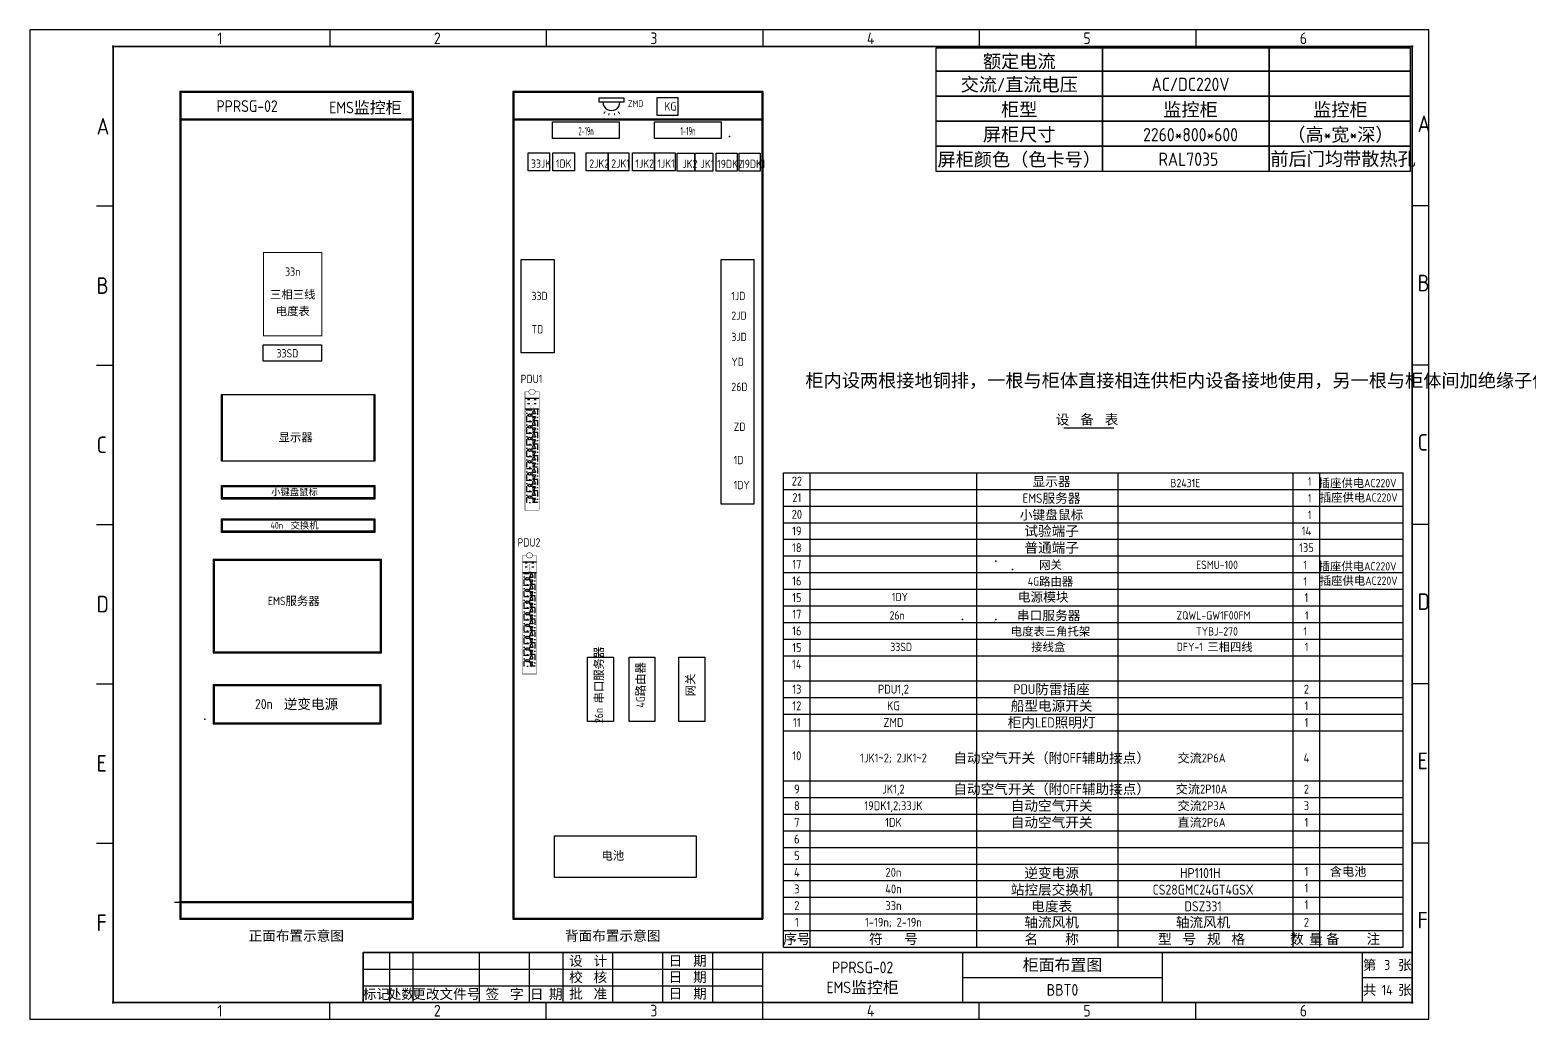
# Model space of a CAD drawing. Extents: x 0 to 4798, y 0 to 657.
# Drawn here: x 960 to 1410.1, y 360 to 657 of the extents above; entities that cross this region are included whole.
import ezdxf
from ezdxf.enums import TextEntityAlignment as Align

# ---------------------------------------------------------------- set-up
doc = ezdxf.new("R2010")
doc.units = 0
doc.header["$MEASUREMENT"] = 0
doc.linetypes.add('DASHDOT2', pattern=[3, 1.5, -0.75, 0, -0.75])
doc.linetypes.add('DASHED2', pattern=[2.25, 1.5, -0.75])
for name, color, linetype in [('FRAME', 7, 'Continuous'), ('YJCLB', 7, 'Continuous'), ('表格', 7, 'Continuous')]:
    doc.layers.add(name, color=color, linetype=linetype)
doc.styles.add('textstyle3', font='')
doc.styles.add('textstyle5', font='', dxfattribs={"width": 0.692596})
doc.styles.add('textstyle6', font='', dxfattribs={"width": 0.739494})
doc.styles.get('textstyle3').set_extended_font_data('gbenor')
doc.styles.get('textstyle5').set_extended_font_data('gbenor')
doc.styles.get('textstyle6').set_extended_font_data('gbenor')

# ---------------------------------------------------------------- blocks, each defined once
blk = doc.blocks.new('A$C6F6E1E16')
for p, q in [((17.5, 0), (17.5, 5.4)), ((17.51, 5.4), (23.63, 5.4)), ((23.63, 5.4), (23.63, 0)), ((23.63, 0), (17.51, 0))]:
    blk.add_line(p, q)
blk.add_lwpolyline([(0, 5.26), (7.5, 5.26), (7.5, 4.02), (0, 4.02)], close=True)
at = {"const_width": 0.3}
for points in [[(1.87, 1.19), (1.43, 0.53)], [(3.06, 0.7), (2.92, 0.04)], [(4.56, 0.72), (4.73, 0.04)], [(5.68, 1.22), (6.22, 0.44)]]:
    blk.add_lwpolyline(points, dxfattribs=at)
blk.add_arc((3.72, 4.01), 2.54, 179.6845, 0.3155)
at = {"style": 'textstyle3'}
for s, height, p in [('ZMD', 2, (8.67, 2.56)), ('KG', 2.5, (19.67, 1.47))]:
    blk.add_text(s, height=height, dxfattribs=at).set_placement(p)

msp = doc.modelspace()

# ---------------------------------------------------------------- linework, layer by layer
for p, q in [((1380, 657), (960, 657)), ((960, 657), (960, 360)), ((1050, 657), (1050, 652)), ((1115, 657), (1115, 652)), ((1180, 657), (1180, 652)), ((1245, 657), (1245, 652)), ((1310, 657), (1310, 652)), ((1380, 360), (1380, 657)), ((1005, 638.52), (1005, 389.97)), ((1075, 638.52), (1005, 638.52)), ((1005, 638.52), (1005, 389.97)), ((1005, 638.52), (1005, 389.97)), ((1075, 638.42), (1005, 638.42)), ((1075, 638.32), (1005, 638.32)), ((1075, 638.22), (1005, 638.22)), ((1005.1, 638.52), (1005.1, 389.97)), ((1005.1, 638.52), (1005.1, 389.97)), ((1005.1, 638.52), (1005.1, 389.97)), ((1005.2, 638.52), (1005.2, 389.97)), ((1005.2, 638.52), (1005.2, 389.97)), ((1005.2, 638.52), (1005.2, 389.97)), ((1005.3, 638.52), (1005.3, 389.97)), ((1005.3, 638.52), (1005.3, 389.97)), ((1005.3, 638.52), (1005.3, 389.97)), ((1074.7, 638.52), (1074.7, 389.97)), ((1074.8, 638.52), (1074.8, 389.97)), ((1074.9, 638.52), (1074.9, 389.97)), ((1075, 638.52), (1075, 389.97)), ((1105, 638.52), (1105, 389.97)), ((1180, 638.52), (1105, 638.52)), ((1180, 638.42), (1105, 638.42)), ((1180, 638.32), (1105, 638.32)), ((1180, 638.22), (1105, 638.22)), ((1105.1, 638.52), (1105.1, 389.97)), ((1105.2, 638.52), (1105.2, 389.97)), ((1105.3, 638.52), (1105.3, 389.97)), ((1179.7, 638.52), (1179.7, 389.97)), ((1179.8, 638.52), (1179.8, 389.97)), ((1179.9, 638.52), (1179.9, 389.97)), ((1180, 638.52), (1180, 389.97)), ((1005.17, 630.27), (1075, 630.27)), ((1005.17, 630.17), (1075, 630.17)), ((1105.17, 630.27), (1180, 630.27)), ((1105.17, 630.17), (1180, 630.17)), ((1005.17, 630.07), (1075, 630.07)), ((1005.17, 629.97), (1075, 629.97)), ((1105.17, 630.07), (1180, 630.07)), ((1105.17, 629.97), (1180, 629.97)), ((1109.53, 620.07), (1116.13, 620.07)), ((1109.53, 614.67), (1109.53, 620.07)), ((1116.13, 614.67), (1116.13, 620.07)), ((1117.03, 620.07), (1123.63, 620.07)), ((1117.03, 614.67), (1117.03, 620.07)), ((1123.63, 614.67), (1123.63, 620.07)), ((1127.03, 620.07), (1134.59, 620.07)), ((1127.03, 614.67), (1127.03, 620.07)), ((1133.63, 620.07), (1133.63, 614.67)), ((1133.63, 614.67), (1133.63, 620.07)), ((1134.58, 620.07), (1139.83, 620.07)), ((1139.83, 620.07), (1139.83, 614.67)), ((1140.88, 620.07), (1148.44, 620.07)), ((1140.88, 614.67), (1140.88, 620.07)), ((1147.48, 614.67), (1147.48, 620.07)), ((1147.49, 620.07), (1147.49, 614.67)), ((1148.44, 620.07), (1153.69, 620.07)), ((1153.69, 620.07), (1153.69, 614.67)), ((1154.28, 619.98), (1159.53, 619.98)), ((1154.28, 614.58), (1154.28, 619.98)), ((1159.53, 619.98), (1159.53, 614.58)), ((1159.74, 619.98), (1164.99, 619.98)), ((1159.74, 614.58), (1159.74, 619.98)), ((1164.99, 619.98), (1164.99, 614.58)), ((1116.13, 614.67), (1109.53, 614.67)), ((1123.63, 614.67), (1117.03, 614.67)), ((1134.59, 614.67), (1127.03, 614.67)), ((1139.83, 614.67), (1134.58, 614.67)), ((1148.44, 614.67), (1140.88, 614.67)), ((1153.69, 614.67), (1148.44, 614.67)), ((1159.53, 614.58), (1154.28, 614.58)), ((1164.99, 614.58), (1159.74, 614.58)), ((980, 604.17), (985, 604.17)), ((1380, 604.17), (1375, 604.17)), ((980, 556.33), (985, 556.33)), ((1380, 556.33), (1375, 556.33)), ((1112.85, 546.33), (1108.62, 546.33)), ((1110.05, 545.98), (1109.4, 545.98)), ((1110.05, 544.78), (1109.4, 544.78)), ((1111.99, 545.98), (1111.42, 545.98)), ((1111.99, 544.78), (1111.42, 544.78)), ((1112.85, 543.12), (1108.62, 543.12)), ((1270.37, 537.53), (1285.37, 537.53)), ((980, 508.5), (985, 508.5)), ((1380, 508.5), (1375, 508.5)), ((1015, 498.05), (1065.5, 498.05)), ((1015, 498.05), (1015, 470)), ((1015, 497.95), (1065.5, 497.95)), ((1015, 497.85), (1065.5, 497.85)), ((1015, 497.75), (1065.5, 497.75)), ((1015.1, 498.05), (1015.1, 470)), ((1015.2, 498.05), (1015.2, 470)), ((1015.3, 498.05), (1015.3, 470)), ((1065.2, 470), (1065.2, 498.05)), ((1065.3, 470), (1065.3, 498.05)), ((1065.4, 470), (1065.4, 498.05)), ((1065.5, 470), (1065.5, 498.05)), ((1112.08, 497.21), (1107.85, 497.21)), ((1109.28, 496.85), (1108.63, 496.85)), ((1109.28, 495.66), (1108.63, 495.66)), ((1111.23, 496.85), (1110.65, 496.85)), ((1111.23, 495.66), (1110.65, 495.66)), ((1112.08, 494), (1107.85, 494)), ((1015, 475.58), (1015, 470)), ((1015.1, 475.58), (1015.1, 470)), ((1015.2, 475.58), (1015.2, 470)), ((1015.3, 475.58), (1015.3, 470)), ((1065.2, 470), (1065.2, 475.58)), ((1065.3, 470), (1065.3, 475.58)), ((1065.4, 470), (1065.4, 475.58)), ((1065.5, 470), (1065.5, 475.58)), ((1015, 470.3), (1065.5, 470.3)), ((1015, 470.2), (1065.5, 470.2)), ((1015, 470.1), (1065.5, 470.1)), ((1015, 470), (1065.5, 470)), ((1375, 385), (1375, 472.5)), ((980, 460.67), (985, 460.67)), ((1014.97, 460.49), (1065.47, 460.49)), ((1014.97, 460.49), (1014.97, 448.68)), ((1014.97, 460.39), (1065.47, 460.39)), ((1014.97, 460.29), (1065.47, 460.29)), ((1014.97, 460.19), (1065.47, 460.19)), ((1015.07, 460.49), (1015.07, 448.68)), ((1015.17, 460.49), (1015.17, 448.68)), ((1015.27, 460.49), (1015.27, 448.68)), ((1065.17, 448.68), (1065.17, 460.49)), ((1065.27, 448.68), (1065.27, 460.49)), ((1065.37, 448.68), (1065.37, 460.49)), ((1065.47, 448.68), (1065.47, 460.49)), ((1375, 427.5), (1375, 462.5)), ((1380, 460.67), (1375, 460.67)), ((1014.97, 448.98), (1065.47, 448.98)), ((1014.97, 448.88), (1065.47, 448.88)), ((1014.97, 448.78), (1065.47, 448.78)), ((1014.97, 448.68), (1065.47, 448.68)), ((980, 412.83), (985, 412.83)), ((1380, 412.83), (1375, 412.83)), ((1005, 395), (1003.39, 395)), ((1005, 395.27), (1075, 395.27)), ((1005, 395.17), (1075, 395.17)), ((1005, 395.07), (1075, 395.07)), ((1005, 394.97), (1075, 394.97)), ((1005, 390.27), (1075, 390.27)), ((1005, 390.17), (1075, 390.17)), ((1005, 390.07), (1075, 390.07)), ((1005, 389.97), (1075, 389.97)), ((1105, 390.27), (1180, 390.27)), ((1105, 390.17), (1180, 390.17)), ((1105, 390.07), (1180, 390.07)), ((1105, 389.97), (1180, 389.97)), ((1050, 360), (1050, 365)), ((1115, 360), (1115, 365)), ((1180, 360), (1180, 365)), ((1245, 360), (1245, 365)), ((1310, 360), (1310, 365)), ((960, 360), (1380, 360))]:
    msp.add_line(p, q)
for points, const_width in [([(1375.35, 652), (984.65, 652)], 0.5), ([(985, 652.35), (985, 364.65)], 0.5), ([(1375, 364.65), (1375, 652.35)], 0.5), ([(1109.76, 548.35), (1108.62, 548.35), (1108.62, 512.72), (1112.85, 512.72)], 0.117), ([(1111.42, 545.98), (1110.05, 545.19)], 0.0455), ([(1111.42, 544.78), (1110.05, 544)], 0.0455), ([(1112.85, 512.72), (1112.85, 548.35), (1111.71, 548.35)], 0.117), ([(1111.28, 543.93), (1111.28, 543.59), (1110.37, 543.59), (1110.37, 543.93)], 0.0455), ([(1108.99, 499.23), (1107.85, 499.23), (1107.85, 463.6), (1112.08, 463.6)], 0.117), ([(1110.65, 496.85), (1109.28, 496.07)], 0.0455), ([(1110.65, 495.66), (1109.28, 494.87)], 0.0455), ([(1112.08, 463.6), (1112.08, 499.23), (1110.95, 499.23)], 0.117), ([(1110.51, 494.81), (1110.51, 494.47), (1109.6, 494.47), (1109.6, 494.81)], 0.0455), ([(984.65, 365), (1375.35, 365)], 0.5)]:
    msp.add_lwpolyline(points, dxfattribs=dict(const_width=const_width))
for points in [[(1232.02, 651.53), (1232.02, 644.63), (1282.02, 644.63), (1282.02, 651.53)], [(1282.02, 651.53), (1282.02, 644.63), (1332.02, 644.63), (1332.02, 651.53)], [(1332.02, 651.53), (1332.02, 644.63), (1374.52, 644.63), (1374.52, 651.53)], [(1232.02, 644.63), (1232.02, 637.13), (1282.02, 637.13), (1282.02, 644.63)], [(1282.02, 644.63), (1282.02, 637.13), (1332.02, 637.13), (1332.02, 644.63)], [(1332.02, 644.63), (1332.02, 637.13), (1374.52, 637.13), (1374.52, 644.63)], [(1232.02, 637.13), (1232.02, 629.63), (1282.02, 629.63), (1282.02, 637.13)], [(1282.02, 637.13), (1282.02, 629.63), (1332.02, 629.63), (1332.02, 637.13)], [(1332.02, 637.13), (1332.02, 629.63), (1374.52, 629.63), (1374.52, 637.13)], [(1116.91, 629.44), (1136.91, 629.44), (1136.91, 624.44), (1116.91, 624.44)], [(1147.52, 629.44), (1167.52, 629.44), (1167.52, 624.44), (1147.52, 624.44)], [(1232.02, 629.63), (1232.02, 622.13), (1282.02, 622.13), (1282.02, 629.63)], [(1282.02, 629.63), (1282.02, 622.13), (1332.02, 622.13), (1332.02, 629.63)], [(1332.02, 629.63), (1332.02, 622.13), (1374.52, 622.13), (1374.52, 629.63)], [(1232.02, 622.13), (1232.02, 614.63), (1282.02, 614.63), (1282.02, 622.13)], [(1282.02, 622.13), (1282.02, 614.63), (1332.02, 614.63), (1332.02, 622.13)], [(1332.02, 622.13), (1332.02, 614.63), (1374.52, 614.63), (1374.52, 622.13)], [(1165.99, 619.98), (1172.32, 619.98), (1172.32, 614.57), (1165.99, 614.57)], [(1172.9, 619.98), (1179.23, 619.98), (1179.23, 614.57), (1172.9, 614.57)], [(1107.5, 588.1), (1117.37, 588.1), (1117.37, 560), (1107.5, 560)], [(1167.5, 588.1), (1177.37, 588.1), (1177.37, 514.61), (1167.5, 514.61)], [(1017.55, 547.5), (1063.52, 547.5), (1063.52, 527.5), (1017.55, 527.5)], [(1017.68, 547.5), (1063.36, 547.5), (1063.36, 527.5), (1017.68, 527.5)], [(1017.83, 547.5), (1063.25, 547.5), (1063.25, 527.5), (1017.83, 527.5)], [(1017.55, 520.2), (1063.52, 520.2), (1063.52, 516.14), (1017.55, 516.14)], [(1017.68, 520.06), (1063.36, 520.06), (1063.36, 516.3), (1017.68, 516.3)], [(1017.83, 519.9), (1063.25, 519.9), (1063.25, 516.47), (1017.83, 516.47)], [(1017.55, 510.2), (1063.52, 510.2), (1063.52, 506.14), (1017.55, 506.14)], [(1017.68, 510.06), (1063.36, 510.06), (1063.36, 506.3), (1017.68, 506.3)], [(1017.83, 509.9), (1063.25, 509.9), (1063.25, 506.47), (1017.83, 506.47)], [(1127.36, 468.68), (1135.15, 468.68), (1135.15, 449.38), (1127.36, 449.38)], [(1139.86, 468.68), (1147.65, 468.68), (1147.65, 449.38), (1139.86, 449.38)], [(1154.86, 468.68), (1162.65, 468.68), (1162.65, 449.38), (1154.86, 449.38)], [(1117.5, 415), (1160, 415), (1160, 402.5), (1117.5, 402.5)]]:
    msp.add_lwpolyline(points, close=True)
at = {"linetype": 'ByBlock', "const_width": 0.3}
msp.add_lwpolyline([(1032.65, 590.15), (1047.65, 590.15), (1047.65, 565.15), (1030.15, 565.15), (1030.15, 590.15)], close=True, dxfattribs=at)
at = {"linetype": 'ByBlock'}
msp.add_lwpolyline([(1047.5, 562.5), (1047.5, 557.5), (1030, 557.5), (1030, 562.5)], close=True, dxfattribs=at)
at = {"const_width": 0.146}
for points in [[(1109.73, 548.35, 0.798409), (1111.74, 548.35, 0.798409)], [(1108.96, 499.23, 0.798409), (1110.97, 499.23, 0.798409)]]:
    msp.add_lwpolyline(points, format="xyb", close=True, dxfattribs=at)
at = {"linetype": 'DASHED2', "const_width": 0.0455}
for points in [[(1110.83, 543.59), (1110.83, 545.63)], [(1110.06, 494.47), (1110.06, 496.51)]]:
    msp.add_lwpolyline(points, dxfattribs=at)
at = {"linetype": 'DASHDOT2'}
for points in [[(1109.15, 539.65), (1109.15, 542.94), (1112.37, 542.94), (1112.37, 539.65)], [(1109.15, 536.15), (1109.15, 539.44), (1112.37, 539.44), (1112.37, 536.15)], [(1109.15, 532.66), (1109.15, 535.95), (1112.37, 535.95), (1112.37, 532.66)], [(1109.15, 529.16), (1109.15, 532.45), (1112.37, 532.45), (1112.37, 529.16)], [(1109.15, 525.67), (1109.15, 528.96), (1112.37, 528.96), (1112.37, 525.67)], [(1109.15, 522.06), (1109.15, 525.35), (1112.37, 525.35), (1112.37, 522.06)], [(1109.15, 518.56), (1109.15, 521.85), (1112.37, 521.85), (1112.37, 518.56)], [(1109.15, 515.06), (1109.15, 518.36), (1112.37, 518.36), (1112.37, 515.06)], [(1108.38, 490.53), (1108.38, 493.82), (1111.6, 493.82), (1111.6, 490.53)], [(1108.38, 487.03), (1108.38, 490.32), (1111.6, 490.32), (1111.6, 487.03)], [(1108.38, 483.54), (1108.38, 486.83), (1111.6, 486.83), (1111.6, 483.54)], [(1108.38, 480.04), (1108.38, 483.33), (1111.6, 483.33), (1111.6, 480.04)], [(1108.38, 476.54), (1108.38, 479.83), (1111.6, 479.83), (1111.6, 476.54)], [(1108.38, 472.93), (1108.38, 476.23), (1111.6, 476.23), (1111.6, 472.93)], [(1108.38, 469.44), (1108.38, 472.73), (1111.6, 472.73), (1111.6, 469.44)], [(1108.38, 465.94), (1108.38, 469.23), (1111.6, 469.23), (1111.6, 465.94)]]:
    msp.add_lwpolyline(points, close=True, dxfattribs=at)
for points in [[(1109.48, 541.16), (1109.48, 541.47), (1109.79, 541.47, -1.08753), (1110.21, 541.47, -0.923971), (1110.73, 541.31, -0.923971), (1110.21, 541.16, -1.08753), (1109.79, 541.16), (1109.48, 541.16), (1109.48, 541.47)], [(1109.48, 537.66), (1109.48, 537.97), (1109.79, 537.97, -1.08753), (1110.21, 537.97, -0.923971), (1110.73, 537.82, -0.923971), (1110.21, 537.66, -1.08753), (1109.79, 537.66), (1109.48, 537.66), (1109.48, 537.97)], [(1109.48, 534.16), (1109.48, 534.48), (1109.79, 534.48, -1.08753), (1110.21, 534.48, -0.923971), (1110.73, 534.32, -0.923971), (1110.21, 534.16, -1.08753), (1109.79, 534.16), (1109.48, 534.16), (1109.48, 534.48)], [(1109.48, 530.67), (1109.48, 530.98), (1109.79, 530.98, -1.08753), (1110.21, 530.98, -0.923971), (1110.73, 530.82, -0.923971), (1110.21, 530.67, -1.08753), (1109.79, 530.67), (1109.48, 530.67), (1109.48, 530.98)], [(1109.48, 527.17), (1109.48, 527.49), (1109.79, 527.49, -1.08753), (1110.21, 527.49, -0.923971), (1110.73, 527.33, -0.923971), (1110.21, 527.17, -1.08753), (1109.79, 527.17), (1109.48, 527.17), (1109.48, 527.49)], [(1109.48, 523.56), (1109.48, 523.88), (1109.79, 523.88, -1.08753), (1110.21, 523.88, -0.923971), (1110.73, 523.72, -0.923971), (1110.21, 523.56, -1.08753), (1109.79, 523.56), (1109.48, 523.56), (1109.48, 523.88)], [(1109.48, 520.07), (1109.48, 520.38), (1109.79, 520.38, -1.08753), (1110.21, 520.38, -0.923971), (1110.73, 520.22, -0.923971), (1110.21, 520.07, -1.08753), (1109.79, 520.07), (1109.48, 520.07), (1109.48, 520.38)], [(1109.48, 516.57), (1109.48, 516.89), (1109.79, 516.89, -1.08753), (1110.21, 516.89, -0.923971), (1110.73, 516.73, -0.923971), (1110.21, 516.57, -1.08753), (1109.79, 516.57), (1109.48, 516.57), (1109.48, 516.89)], [(1108.71, 492.03), (1108.71, 492.35), (1109.02, 492.35, -1.08753), (1109.44, 492.35, -0.923971), (1109.96, 492.19, -0.923971), (1109.44, 492.03, -1.08753), (1109.02, 492.03), (1108.71, 492.03), (1108.71, 492.35)], [(1108.71, 488.54), (1108.71, 488.85), (1109.02, 488.85, -1.08753), (1109.44, 488.85, -0.923971), (1109.96, 488.69, -0.923971), (1109.44, 488.54, -1.08753), (1109.02, 488.54), (1108.71, 488.54), (1108.71, 488.85)], [(1108.71, 485.04), (1108.71, 485.36), (1109.02, 485.36, -1.08753), (1109.44, 485.36, -0.923971), (1109.96, 485.2, -0.923971), (1109.44, 485.04, -1.08753), (1109.02, 485.04), (1108.71, 485.04), (1108.71, 485.36)], [(1108.71, 481.55), (1108.71, 481.86), (1109.02, 481.86, -1.08753), (1109.44, 481.86, -0.923971), (1109.96, 481.7, -0.923971), (1109.44, 481.55, -1.08753), (1109.02, 481.55), (1108.71, 481.55), (1108.71, 481.86)], [(1108.71, 478.05), (1108.71, 478.36), (1109.02, 478.36, -1.08753), (1109.44, 478.36, -0.923971), (1109.96, 478.21, -0.923971), (1109.44, 478.05, -1.08753), (1109.02, 478.05), (1108.71, 478.05), (1108.71, 478.36)], [(1108.71, 474.44), (1108.71, 474.76), (1109.02, 474.76, -1.08753), (1109.44, 474.76, -0.923971), (1109.96, 474.6, -0.923971), (1109.44, 474.44, -1.08753), (1109.02, 474.44), (1108.71, 474.44), (1108.71, 474.76)], [(1108.71, 470.95), (1108.71, 471.26), (1109.02, 471.26, -1.08753), (1109.44, 471.26, -0.923971), (1109.96, 471.1, -0.923971), (1109.44, 470.95, -1.08753), (1109.02, 470.95), (1108.71, 470.95), (1108.71, 471.26)], [(1108.71, 467.45), (1108.71, 467.76), (1109.02, 467.76, -1.08753), (1109.44, 467.76, -0.923971), (1109.96, 467.61, -0.923971), (1109.44, 467.45, -1.08753), (1109.02, 467.45), (1108.71, 467.45), (1108.71, 467.76)]]:
    msp.add_lwpolyline(points, format="xyb")
for points in [[(1111.6, 542.27), (1111.53, 541.97), (1111.74, 541.97), (1111.74, 541.75), (1111.27, 541.75), (1110.87, 541.75), (1110.87, 541.97), (1111.07, 541.97), (1111, 542.27), (1111.19, 542.78), (1111.41, 542.78), (1111.6, 542.27)], [(1111.6, 540.35), (1111.53, 540.66), (1111.74, 540.66), (1111.74, 540.87), (1111.27, 540.87), (1110.87, 540.87), (1110.87, 540.66), (1111.07, 540.66), (1111, 540.35), (1111.19, 539.84), (1111.41, 539.84), (1111.6, 540.35)], [(1111.6, 538.78), (1111.53, 538.47), (1111.74, 538.47), (1111.74, 538.25), (1111.27, 538.25), (1110.87, 538.25), (1110.87, 538.47), (1111.07, 538.47), (1111, 538.78), (1111.19, 539.29), (1111.41, 539.29), (1111.6, 538.78)], [(1111.6, 536.86), (1111.53, 537.16), (1111.74, 537.16), (1111.74, 537.38), (1111.27, 537.38), (1110.87, 537.38), (1110.87, 537.16), (1111.07, 537.16), (1111, 536.86), (1111.19, 536.35), (1111.41, 536.35), (1111.6, 536.86)], [(1111.6, 535.28), (1111.53, 534.98), (1111.74, 534.98), (1111.74, 534.76), (1111.27, 534.76), (1110.87, 534.76), (1110.87, 534.98), (1111.07, 534.98), (1111, 535.28), (1111.19, 535.79), (1111.41, 535.79), (1111.6, 535.28)], [(1111.6, 533.36), (1111.53, 533.66), (1111.74, 533.66), (1111.74, 533.88), (1111.27, 533.88), (1110.87, 533.88), (1110.87, 533.66), (1111.07, 533.66), (1111, 533.36), (1111.19, 532.85), (1111.41, 532.85), (1111.6, 533.36)], [(1111.6, 531.79), (1111.53, 531.48), (1111.74, 531.48), (1111.74, 531.26), (1111.27, 531.26), (1110.87, 531.26), (1110.87, 531.48), (1111.07, 531.48), (1111, 531.79), (1111.19, 532.29), (1111.41, 532.29), (1111.6, 531.79)], [(1111.6, 529.86), (1111.53, 530.17), (1111.74, 530.17), (1111.74, 530.39), (1111.27, 530.39), (1110.87, 530.39), (1110.87, 530.17), (1111.07, 530.17), (1111, 529.86), (1111.19, 529.36), (1111.41, 529.36), (1111.6, 529.86)], [(1111.6, 528.29), (1111.53, 527.99), (1111.74, 527.99), (1111.74, 527.77), (1111.27, 527.77), (1110.87, 527.77), (1110.87, 527.99), (1111.07, 527.99), (1111, 528.29), (1111.19, 528.8), (1111.41, 528.8), (1111.6, 528.29)], [(1111.6, 526.37), (1111.53, 526.67), (1111.74, 526.67), (1111.74, 526.89), (1111.27, 526.89), (1110.87, 526.89), (1110.87, 526.67), (1111.07, 526.67), (1111, 526.37), (1111.19, 525.86), (1111.41, 525.86), (1111.6, 526.37)], [(1111.6, 524.68), (1111.53, 524.38), (1111.74, 524.38), (1111.74, 524.16), (1111.27, 524.16), (1110.87, 524.16), (1110.87, 524.38), (1111.07, 524.38), (1111, 524.68), (1111.19, 525.19), (1111.41, 525.19), (1111.6, 524.68)], [(1111.6, 522.76), (1111.53, 523.06), (1111.74, 523.06), (1111.74, 523.28), (1111.27, 523.28), (1110.87, 523.28), (1110.87, 523.06), (1111.07, 523.06), (1111, 522.76), (1111.19, 522.25), (1111.41, 522.25), (1111.6, 522.76)], [(1111.6, 521.18), (1111.53, 520.88), (1111.74, 520.88), (1111.74, 520.66), (1111.27, 520.66), (1110.87, 520.66), (1110.87, 520.88), (1111.07, 520.88), (1111, 521.18), (1111.19, 521.69), (1111.41, 521.69), (1111.6, 521.18)], [(1111.6, 519.26), (1111.53, 519.57), (1111.74, 519.57), (1111.74, 519.79), (1111.27, 519.79), (1110.87, 519.79), (1110.87, 519.57), (1111.07, 519.57), (1111, 519.26), (1111.19, 518.76), (1111.41, 518.76), (1111.6, 519.26)], [(1111.6, 517.69), (1111.53, 517.38), (1111.74, 517.38), (1111.74, 517.17), (1111.27, 517.17), (1110.87, 517.17), (1110.87, 517.38), (1111.07, 517.38), (1111, 517.69), (1111.19, 518.2), (1111.41, 518.2), (1111.6, 517.69)], [(1111.6, 515.77), (1111.53, 516.07), (1111.74, 516.07), (1111.74, 516.29), (1111.27, 516.29), (1110.87, 516.29), (1110.87, 516.07), (1111.07, 516.07), (1111, 515.77), (1111.19, 515.26), (1111.41, 515.26), (1111.6, 515.77)], [(1110.83, 493.15), (1110.76, 492.85), (1110.97, 492.85), (1110.97, 492.63), (1110.5, 492.63), (1110.1, 492.63), (1110.1, 492.85), (1110.3, 492.85), (1110.23, 493.15), (1110.42, 493.66), (1110.65, 493.66), (1110.83, 493.15)], [(1110.83, 491.23), (1110.76, 491.53), (1110.97, 491.53), (1110.97, 491.75), (1110.5, 491.75), (1110.1, 491.75), (1110.1, 491.53), (1110.3, 491.53), (1110.23, 491.23), (1110.42, 490.72), (1110.65, 490.72), (1110.83, 491.23)], [(1110.83, 489.66), (1110.76, 489.35), (1110.97, 489.35), (1110.97, 489.13), (1110.5, 489.13), (1110.1, 489.13), (1110.1, 489.35), (1110.3, 489.35), (1110.23, 489.66), (1110.42, 490.16), (1110.65, 490.16), (1110.83, 489.66)], [(1110.83, 487.73), (1110.76, 488.04), (1110.97, 488.04), (1110.97, 488.26), (1110.5, 488.26), (1110.1, 488.26), (1110.1, 488.04), (1110.3, 488.04), (1110.23, 487.73), (1110.42, 487.23), (1110.65, 487.23), (1110.83, 487.73)], [(1110.83, 486.16), (1110.76, 485.86), (1110.97, 485.86), (1110.97, 485.64), (1110.5, 485.64), (1110.1, 485.64), (1110.1, 485.86), (1110.3, 485.86), (1110.23, 486.16), (1110.42, 486.67), (1110.65, 486.67), (1110.83, 486.16)], [(1110.83, 484.24), (1110.76, 484.54), (1110.97, 484.54), (1110.97, 484.76), (1110.5, 484.76), (1110.1, 484.76), (1110.1, 484.54), (1110.3, 484.54), (1110.23, 484.24), (1110.42, 483.73), (1110.65, 483.73), (1110.83, 484.24)], [(1110.83, 482.66), (1110.76, 482.36), (1110.97, 482.36), (1110.97, 482.14), (1110.5, 482.14), (1110.1, 482.14), (1110.1, 482.36), (1110.3, 482.36), (1110.23, 482.66), (1110.42, 483.17), (1110.65, 483.17), (1110.83, 482.66)], [(1110.83, 480.74), (1110.76, 481.05), (1110.97, 481.05), (1110.97, 481.27), (1110.5, 481.27), (1110.1, 481.27), (1110.1, 481.05), (1110.3, 481.05), (1110.23, 480.74), (1110.42, 480.23), (1110.65, 480.23), (1110.83, 480.74)], [(1110.83, 479.17), (1110.76, 478.86), (1110.97, 478.86), (1110.97, 478.65), (1110.5, 478.65), (1110.1, 478.65), (1110.1, 478.86), (1110.3, 478.86), (1110.23, 479.17), (1110.42, 479.68), (1110.65, 479.68), (1110.83, 479.17)], [(1110.83, 477.25), (1110.76, 477.55), (1110.97, 477.55), (1110.97, 477.77), (1110.5, 477.77), (1110.1, 477.77), (1110.1, 477.55), (1110.3, 477.55), (1110.23, 477.25), (1110.42, 476.74), (1110.65, 476.74), (1110.83, 477.25)], [(1110.83, 475.56), (1110.76, 475.25), (1110.97, 475.25), (1110.97, 475.04), (1110.5, 475.04), (1110.1, 475.04), (1110.1, 475.25), (1110.3, 475.25), (1110.23, 475.56), (1110.42, 476.07), (1110.65, 476.07), (1110.83, 475.56)], [(1110.83, 473.64), (1110.76, 473.94), (1110.97, 473.94), (1110.97, 474.16), (1110.5, 474.16), (1110.1, 474.16), (1110.1, 473.94), (1110.3, 473.94), (1110.23, 473.64), (1110.42, 473.13), (1110.65, 473.13), (1110.83, 473.64)], [(1110.83, 472.06), (1110.76, 471.76), (1110.97, 471.76), (1110.97, 471.54), (1110.5, 471.54), (1110.1, 471.54), (1110.1, 471.76), (1110.3, 471.76), (1110.23, 472.06), (1110.42, 472.57), (1110.65, 472.57), (1110.83, 472.06)], [(1110.83, 470.14), (1110.76, 470.45), (1110.97, 470.45), (1110.97, 470.66), (1110.5, 470.66), (1110.1, 470.66), (1110.1, 470.45), (1110.3, 470.45), (1110.23, 470.14), (1110.42, 469.63), (1110.65, 469.63), (1110.83, 470.14)], [(1110.83, 468.57), (1110.76, 468.26), (1110.97, 468.26), (1110.97, 468.04), (1110.5, 468.04), (1110.1, 468.04), (1110.1, 468.26), (1110.3, 468.26), (1110.23, 468.57), (1110.42, 469.08), (1110.65, 469.08), (1110.83, 468.57)], [(1110.83, 466.65), (1110.76, 466.95), (1110.97, 466.95), (1110.97, 467.17), (1110.5, 467.17), (1110.1, 467.17), (1110.1, 466.95), (1110.3, 466.95), (1110.23, 466.65), (1110.42, 466.14), (1110.65, 466.14), (1110.83, 466.65)]]:
    msp.add_lwpolyline(points)
for p in [(1170, 625), (1170, 625), (1250, 497.5), (1255, 495), (1255, 495), (1265, 495), (1265, 495), (1265, 495), (1265, 495), (1240, 480), (1240, 480), (1240, 480), (1249.6, 479.06), (1250, 480), (1012.5, 450)]:
    msp.add_point(p)
at = {"layer": 'FRAME'}
for p, q in [((1068, 365), (1068, 380)), ((1075, 365), (1075, 380)), ((1095, 365), (1095, 380)), ((1110, 365), (1110, 380)), ((1135, 365), (1135, 380)), ((1150, 365), (1150, 380)), ((1165, 365), (1165, 380)), ((1060, 375), (1120, 375)), ((1120, 375), (1180, 375)), ((1060, 370), (1120, 370)), ((1120, 370), (1180, 370)), ((1060, 365), (1120, 365)), ((1120, 365), (1180, 365))]:
    msp.add_line(p, q, dxfattribs=at)
for points, const_width in [([(1060, 380), (1120, 380)], 0.5), ([(1060, 380), (1060, 365)], 0.5), ([(1120, 380), (1180, 380)], 0.5), ([(1120, 380), (1120, 365)], 0.4), ([(1180, 380), (1180, 365)], 0.4)]:
    msp.add_lwpolyline(points, dxfattribs=dict(at, const_width=const_width))
at = {"layer": 'YJCLB'}
for p, q in [((1186.25, 381.55), (1186.25, 524.05)), ((1186.25, 524.05), (1372.25, 524.05)), ((1194.25, 381.55), (1194.25, 524.05)), ((1244.25, 381.55), (1244.25, 524.05)), ((1286.75, 381.55), (1286.75, 524.05)), ((1339.25, 381.55), (1339.25, 524.05)), ((1347.25, 381.55), (1347.25, 524.05)), ((1372.25, 381.55), (1372.25, 524.05)), ((1186.25, 519.05), (1372.25, 519.05)), ((1186.25, 514.05), (1372.25, 514.05)), ((1186.25, 509.05), (1372.25, 509.05)), ((1186.25, 504.05), (1372.25, 504.05)), ((1186.25, 499.05), (1372.25, 499.05)), ((1186.25, 494.05), (1372.25, 494.05)), ((1186.25, 489.05), (1372.25, 489.05)), ((1186.25, 484.05), (1372.25, 484.05)), ((1186.25, 479.05), (1372.25, 479.05)), ((1186.25, 474.05), (1372.25, 474.05)), ((1186.25, 469.05), (1372.25, 469.05)), ((1186.25, 461.55), (1372.25, 461.55)), ((1186.25, 456.55), (1372.25, 456.55)), ((1186.25, 451.55), (1372.25, 451.55)), ((1186.25, 446.55), (1372.25, 446.55)), ((1186.25, 431.55), (1372.25, 431.55)), ((1186.25, 426.55), (1372.25, 426.55)), ((1186.25, 421.55), (1372.25, 421.55)), ((1186.25, 416.55), (1372.25, 416.55)), ((1186.25, 411.55), (1372.25, 411.55)), ((1375, 380), (1375, 410)), ((1186.25, 406.55), (1372.25, 406.55)), ((1186.25, 401.55), (1372.25, 401.55)), ((1186.25, 396.55), (1372.25, 396.55)), ((1186.25, 391.55), (1372.25, 391.55)), ((1186.25, 386.55), (1372.25, 386.55)), ((1186.25, 381.55), (1372.25, 381.55)), ((1195, 380), (1375, 380))]:
    msp.add_line(p, q, dxfattribs=at)
at = {"layer": '表格'}
for p, q in [((1375, 380), (1375, 365)), ((1240, 372.5), (1300, 372.5)), ((1360, 372.5), (1375, 372.5)), ((1180, 365), (1360, 365)), ((1360, 365), (1375, 365))]:
    msp.add_line(p, q, dxfattribs=at)
for points, const_width in [([(1180, 380), (1360, 380)], 0.5), ([(1240, 380), (1240, 365)], 0.4), ([(1300, 380), (1300, 365)], 0.4), ([(1360, 380), (1375, 380)], 0.5), ([(1360, 380), (1360, 365)], 0.4)]:
    msp.add_lwpolyline(points, dxfattribs=dict(at, const_width=const_width))

# ---------------------------------------------------------------- block references
msp.add_blockref('A$C6F6E1E16', (1130.85, 631.32))

# ---------------------------------------------------------------- texts
at = {"style": 'textstyle3'}
for s, height, p in [('1', 3.5, (1016.27, 652.75)), ('2', 3.5, (1081.28, 652.75)), ('3', 3.5, (1146.28, 652.75)), ('4', 3.5, (1211.28, 652.75)), ('5', 3.5, (1276.28, 652.75)), ('6', 3.5, (1341.28, 652.75)), ('A', 5, (980, 625.58)), ('A', 5, (1376.62, 626.33)), ('33JK', 2.5, (1110.42, 615.62)), ('1DK', 2.5, (1117.92, 615.62)), ('2JK2', 2.5, (1127.92, 615.62)), ('2JK1', 2.5, (1134.52, 615.64)), ('1JK2', 2.5, (1141.78, 615.62)), ('1JK1', 2.5, (1148.37, 615.64)), ('JK2', 2.5, (1155.89, 615.55)), ('JK1', 2.5, (1161.35, 615.55)), ('19DK2', 2.5, (1166.33, 615.52)), ('19DK1', 2.5, (1173.53, 615.55)), ('B', 5, (980, 577.75)), ('B', 5, (1376.62, 578.5)), ('33D', 2.5, (1110.59, 575.87)), ('1JD', 2.5, (1170.59, 575.87)), ('2JD', 2.5, (1170.59, 569.96)), ('TD', 2.5, (1110.59, 565.87)), ('3JD', 2.5, (1170.59, 563.58)), ('YD', 2.5, (1170.59, 556.08)), ('柜内设两根接地铜排，一根与柜体直接相连供柜内设备接地使用，另一根与柜体间加绝缘子供用户使用。', 4, (1192.83, 549.76)), ('26D', 2.5, (1170.59, 548.58)), ('ZD', 2.5, (1171.3, 536.6)), ('C', 5, (1376.62, 530.67)), ('C', 5, (980, 529.92)), ('1D', 2.5, (1171.3, 526.6)), ('1DY', 2.5, (1171.3, 519.1)), ('D', 5, (980, 482.08)), ('D', 5, (1376.62, 482.83)), ('E', 5, (980, 434.25)), ('E', 5, (1376.62, 435)), ('F', 5, (1376.62, 387.17)), ('F', 5, (980, 386.42)), ('1', 3.5, (1016.27, 360.75)), ('2', 3.5, (1081.28, 360.75)), ('3', 3.5, (1146.28, 360.75)), ('4', 3.5, (1211.28, 360.75)), ('5', 3.5, (1276.28, 360.75)), ('6', 3.5, (1341.28, 360.75))]:
    msp.add_text(s, height=height, dxfattribs=at).set_placement(p)
at = {"width": 0.378447}
for s, style, p, p2 in [('2-19n', 'textstyle5', (1124.68, 625.38), (1129.23, 625.38)), ('1-19n', 'textstyle6', (1155.3, 625.38), (1159.85, 625.38))]:
    msp.add_text(s, height=2.5, dxfattribs=dict(at, style=style)).set_placement(p, p2, align=Align.FIT)
at = {"linetype": 'DASHED2', "style": 'textstyle3'}
for s, p in [('33n', (1038.9, 584.45)), ('三相三线', (1038.9, 577.65)), ('电度表', (1038.9, 572.65))]:
    msp.add_text(s, height=2.5, dxfattribs=at).set_placement(p, align=Align.MIDDLE)
at = {"linetype": 'ByBlock', "style": 'textstyle3'}
msp.add_text('33SD', height=2.5, dxfattribs=at).set_placement((1034.04, 558.67))
at = {"style": 'textstyle3'}
for s, p in [('PDU1', (1110.57, 550.98)), ('PDU2', (1109.8, 501.86))]:
    msp.add_text(s, height=2.5, dxfattribs=at).set_placement(p, align=Align.CENTER)
for s, height, p in [('显示器', 2.5, (1039.75, 534.68)), ('小键盘鼠标', 2, (1039.41, 518.3)), ('40n  交换机', 2, (1039.41, 508.3)), ('EMS服务器', 2.5, (1039.2, 485.62)), ('20n  逆变电源', 3, (1040.04, 454.63)), ('正面布置示意图', 3, (1039.95, 385.08)), ('背面布置示意图', 3, (1134.95, 385.08))]:
    msp.add_text(s, height=height, dxfattribs=at).set_placement(p, align=Align.MIDDLE)
for s, p in [('26n 串口服务器', (1130.73, 460.34)), ('4G路由器', (1143.23, 460.34)), ('网关', (1158.23, 460.34))]:
    msp.add_text(s, height=2.5, rotation=90, dxfattribs=at).set_placement(p, align=Align.MIDDLE)
at = {"lineweight": 0, "style": 'textstyle3'}
msp.add_text('电池', height=2.5, dxfattribs=at).set_placement((1131.57, 407.81))
at = {"layer": 'FRAME', "style": 'textstyle3'}
for s, p in [('设  计', (1127.58, 377.52)), ('日  期', (1157.48, 377.52)), ('校  核', (1127.58, 372.65)), ('日  期', (1157.48, 372.65)), ('批  准', (1127.58, 367.65)), ('日  期', (1157.48, 367.65))]:
    msp.add_text(s, height=3, dxfattribs=at).set_placement(p, align=Align.MIDDLE)
for s, p in [('标记', (1064, 367.5)), ('处数', (1071.5, 367.5)), ('更改文件号', (1085, 367.5)), ('签  字', (1102.5, 367.5)), ('日 期', (1115, 367.5))]:
    msp.add_text(s, height=3, dxfattribs=at).set_placement(p, align=Align.MIDDLE_CENTER)
at = {"layer": 'YJCLB', "style": 'textstyle3'}
for s, height, p in [('额定电流', 4, (1257.02, 647.59)), ('交流/直流电压', 4, (1257.02, 640.63)), ('柜型', 4, (1257.02, 633.13)), ('屏柜尺寸', 4, (1257.02, 625.63)), ('屏柜颜色（色卡号）', 4, (1257.02, 618.13)), ('设  备  表', 3, (1277.37, 540.03)), ('22', 2.679, (1190.25, 521.55)), ('显示器', 2.8, (1266.73, 521.4)), ('B2431E', 2.5, (1306.89, 520.94)), ('1', 2.5, (1344.23, 521.4)), ('插座供电AC220V', 2.5, (1358.61, 520.94)), ('21', 2.679, (1190.25, 516.55)), ('EMS服务器', 2.8, (1266.73, 516.4)), ('1', 2.5, (1344.23, 516.4)), ('插座供电AC220V', 2.5, (1358.94, 516.61)), ('小键盘鼠标', 2.8, (1266.73, 511.4)), ('20', 2.679, (1190.25, 511.55)), ('1', 2.5, (1344.23, 511.4)), ('19', 2.679, (1190.25, 506.55)), ('试验端子', 3, (1266.75, 506.55)), ('14', 2.679, (1343.25, 506.55)), ('18', 2.679, (1190.25, 501.55)), ('普通端子', 3, (1266.75, 501.55)), ('135', 2.679, (1343.25, 501.55)), ('17', 2.679, (1190.25, 496.55)), ('网关', 2.5, (1266.4, 496.39)), ('ESMU-100', 2.5, (1316.4, 496.39)), ('1', 2.5, (1342.9, 496.39)), ('插座供电AC220V', 2.5, (1358.61, 495.94)), ('16', 2.679, (1190.25, 491.55)), ('4G路由器', 2.5, (1266.4, 491.39)), ('1', 2.5, (1342.9, 491.39)), ('插座供电AC220V', 2.5, (1358.94, 491.61)), ('15', 2.679, (1190.25, 486.55)), ('1DY', 2.5, (1221.21, 486.73)), ('电源模块', 2.8, (1264.21, 486.73)), ('1', 2.68, (1343.25, 486.55)), ('17', 2.679, (1190.25, 481.55)), ('26n', 2.5, (1220.35, 481.2)), ('串口服务器', 2.8, (1265.85, 481.2)), ('ZQWL-GW1F00FM', 2.5001, (1315.35, 481.2)), ('1', 2.5, (1343.35, 481.2)), ('16', 2.679, (1190.25, 476.55)), ('电度表三角托架', 2.5, (1266.4, 476.39)), ('TYBJ-270', 2.5, (1316.4, 476.39)), ('1', 2.5, (1342.9, 476.39)), ('15', 2.679, (1190.25, 471.55)), ('33SD', 2.5, (1221.56, 471.74)), ('接线盒', 2.5, (1265.72, 471.74)), ('DFY-1 三相四线', 2.5, (1315.72, 471.74)), ('1', 2.5, (1343.3, 471.74)), ('14', 2.679, (1190.25, 466.55)), ('13', 2.679, (1190.25, 459.05)), ('PDU1,2', 2.679, (1219.25, 459.05)), ('PDU防雷插座', 3, (1266.75, 459.05)), ('2', 2.68, (1343.25, 459.05)), ('12', 2.679, (1190.25, 454.05)), ('KG', 2.679, (1219.25, 454.05)), ('船型电源开关', 3, (1266.75, 454.05)), ('1', 2.68, (1343.25, 454.05)), ('11', 2.679, (1190.25, 449.05)), ('ZMD', 2.679, (1219.25, 449.05)), ('柜内LED照明灯', 3, (1266.75, 449.05)), ('1', 2.68, (1343.25, 449.05)), ('10', 2.679, (1190.25, 439.05)), ('1JK1~2; 2JK1~2', 2.6787, (1219.25, 438.39)), ('自动空气开关（附OFF辅助接点）', 3, (1266.75, 438.39)), ('交流2P6A', 2.679, (1311.75, 438.39)), ('4', 2.68, (1343.25, 438.39)), ('9', 2.68, (1190.25, 429.05)), ('JK1,2', 2.679, (1219.25, 429.05)), ('自动空气开关（附OFF辅助接点）', 3, (1266.75, 429.05)), ('交流2P10A', 2.679, (1311.75, 429.05)), ('2', 2.68, (1343.25, 429.05)), ('8', 2.68, (1190.25, 424.05)), ('19DK1,2;33JK', 2.6787, (1219.25, 424.05)), ('自动空气开关', 3, (1266.75, 424.05)), ('交流2P3A', 2.679, (1311.75, 424.05)), ('3', 2.68, (1343.25, 424.05)), ('7', 2.68, (1190.25, 419.05)), ('1DK', 2.679, (1219.25, 419.05)), ('自动空气开关', 3, (1266.75, 419.05)), ('直流2P6A', 2.679, (1311.75, 419.05)), ('1', 2.68, (1343.25, 419.05)), ('6', 2.68, (1190.25, 414.05)), ('5', 2.68, (1190.25, 409.05)), ('4', 2.68, (1190.25, 404.05)), ('20n', 2.679, (1219.25, 404.05)), ('逆变电源', 3, (1266.75, 403.85)), ('HP1101H ', 3, (1312.22, 403.85)), ('1', 2.68, (1343.25, 404.31)), ('含电池', 2.679, (1355.75, 404.31)), ('站控层交换机', 3, (1266.75, 398.85)), ('1', 2.68, (1343.25, 399.31)), ('3', 2.68, (1190.25, 399.05)), ('40n', 2.679, (1219.25, 399.05)), ('CS28GMC24GT4GSX', 3, (1312.22, 398.85)), ('2', 2.68, (1190.25, 394.05)), ('33n', 2.679, (1219.25, 394.05)), ('电度表', 3, (1266.75, 393.85)), ('DSZ331', 3, (1312.22, 393.85)), ('1', 2.68, (1343.25, 394.31)), ('1', 2.68, (1190.25, 389.05)), ('1-19n; 2-19n', 2.6787, (1219.25, 389.05)), ('轴流风机', 3, (1266.75, 389.05)), ('轴流风机', 3, (1312.22, 389.05)), ('2', 2.68, (1343.25, 389.05)), ('序号', 3, (1190.25, 384.05)), ('符    号', 3, (1219.25, 384.05)), ('名     称', 3, (1266.75, 384.05)), ('型  号  规  格', 3, (1311.75, 384.05)), ('数 量', 3, (1343.25, 384.05)), ('备     注', 3, (1357.25, 384.05))]:
    msp.add_text(s, height=height, dxfattribs=at).set_placement(p, align=Align.MIDDLE_CENTER)
for s, p in [('AC/DC220V', (1308.45, 640.67)), ('监控柜', (1308.45, 633.17)), ('监控柜', (1353.45, 633.17)), ('2260*800*600', (1308.45, 625.56)), ('（高*宽*深）', (1353.45, 625.67)), ('RAL7035', (1307.81, 618.2)), ('前后门均带散热孔', (1354.24, 618.37))]:
    msp.add_text(s, height=4, dxfattribs=at).set_placement(p, align=Align.MIDDLE)
at = {"layer": '表格', "style": 'textstyle3'}
for s, height, p in [('PPRSG-02', 3.5, (1025.19, 634.14)), ('EMS监控柜', 3.5, (1060.71, 633.7)), ('柜面布置图', 3.5, (1270, 376.25)), ('第    张', 3, (1367.5, 376.25)), ('PPRSG-02', 3.5, (1210, 375.5)), ('3', 3, (1367.5, 376.25)), ('EMS监控柜', 3.5, (1210, 369.5)), ('BBT0', 3.5, (1270, 368.75)), ('共    张', 3, (1367.5, 368.75)), ('14', 3, (1367.5, 368.75))]:
    msp.add_text(s, height=height, dxfattribs=at).set_placement(p, align=Align.MIDDLE_CENTER)

doc.saveas('drawing.dxf')
